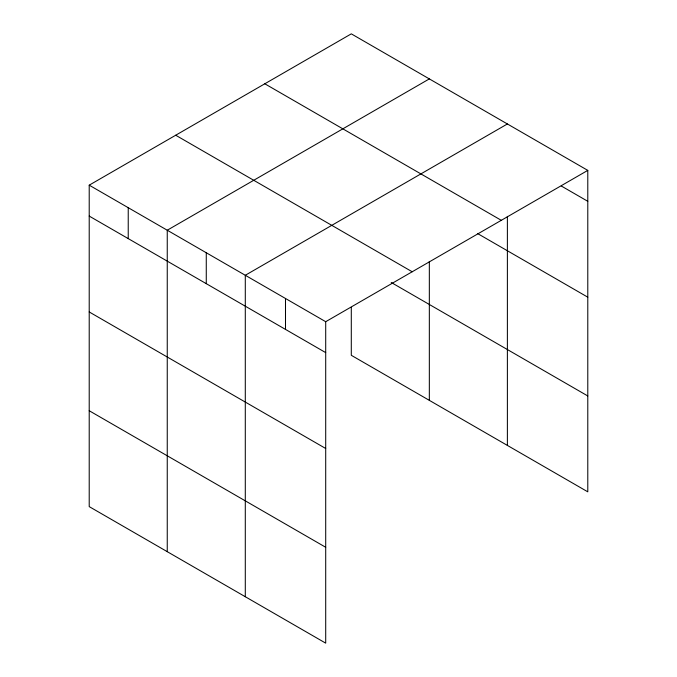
<?xml version="1.0" encoding="UTF-8"?>
<svg xmlns="http://www.w3.org/2000/svg" width="677" height="677" viewBox="0 0 677 677"><rect width="100%" height="100%" fill="white"/><g stroke="black" fill="none" stroke-linecap="round" stroke-linejoin="round"><path stroke-width="1.02" d="M587.788 170.384L325.705 321.702L325.705 643.15L89.212 506.616L89.212 185.168L351.295 33.85L587.788 170.384L587.788 491.832L351.295 355.298L351.295 307.358M429.336 78.904L167.253 230.222L167.253 551.67M507.386 123.967L245.294 275.277L245.294 596.725M561.292 186.006L587.788 201.306M264.809 83.787L501.302 220.321M477.437 233.463L587.788 297.178M175.698 135.231L412.191 271.765M391.23 282.478L587.788 395.96M89.212 185.168L325.705 321.702M89.212 216.081L325.705 352.615M89.212 311.953L325.705 448.496M89.212 410.736L325.705 547.278M507.386 216.369L507.386 445.415M429.336 261.398L429.336 400.352M285.499 298.489L285.499 329.403M206.273 252.749L206.273 283.663M128.232 207.695L128.232 238.609"/></g></svg>
